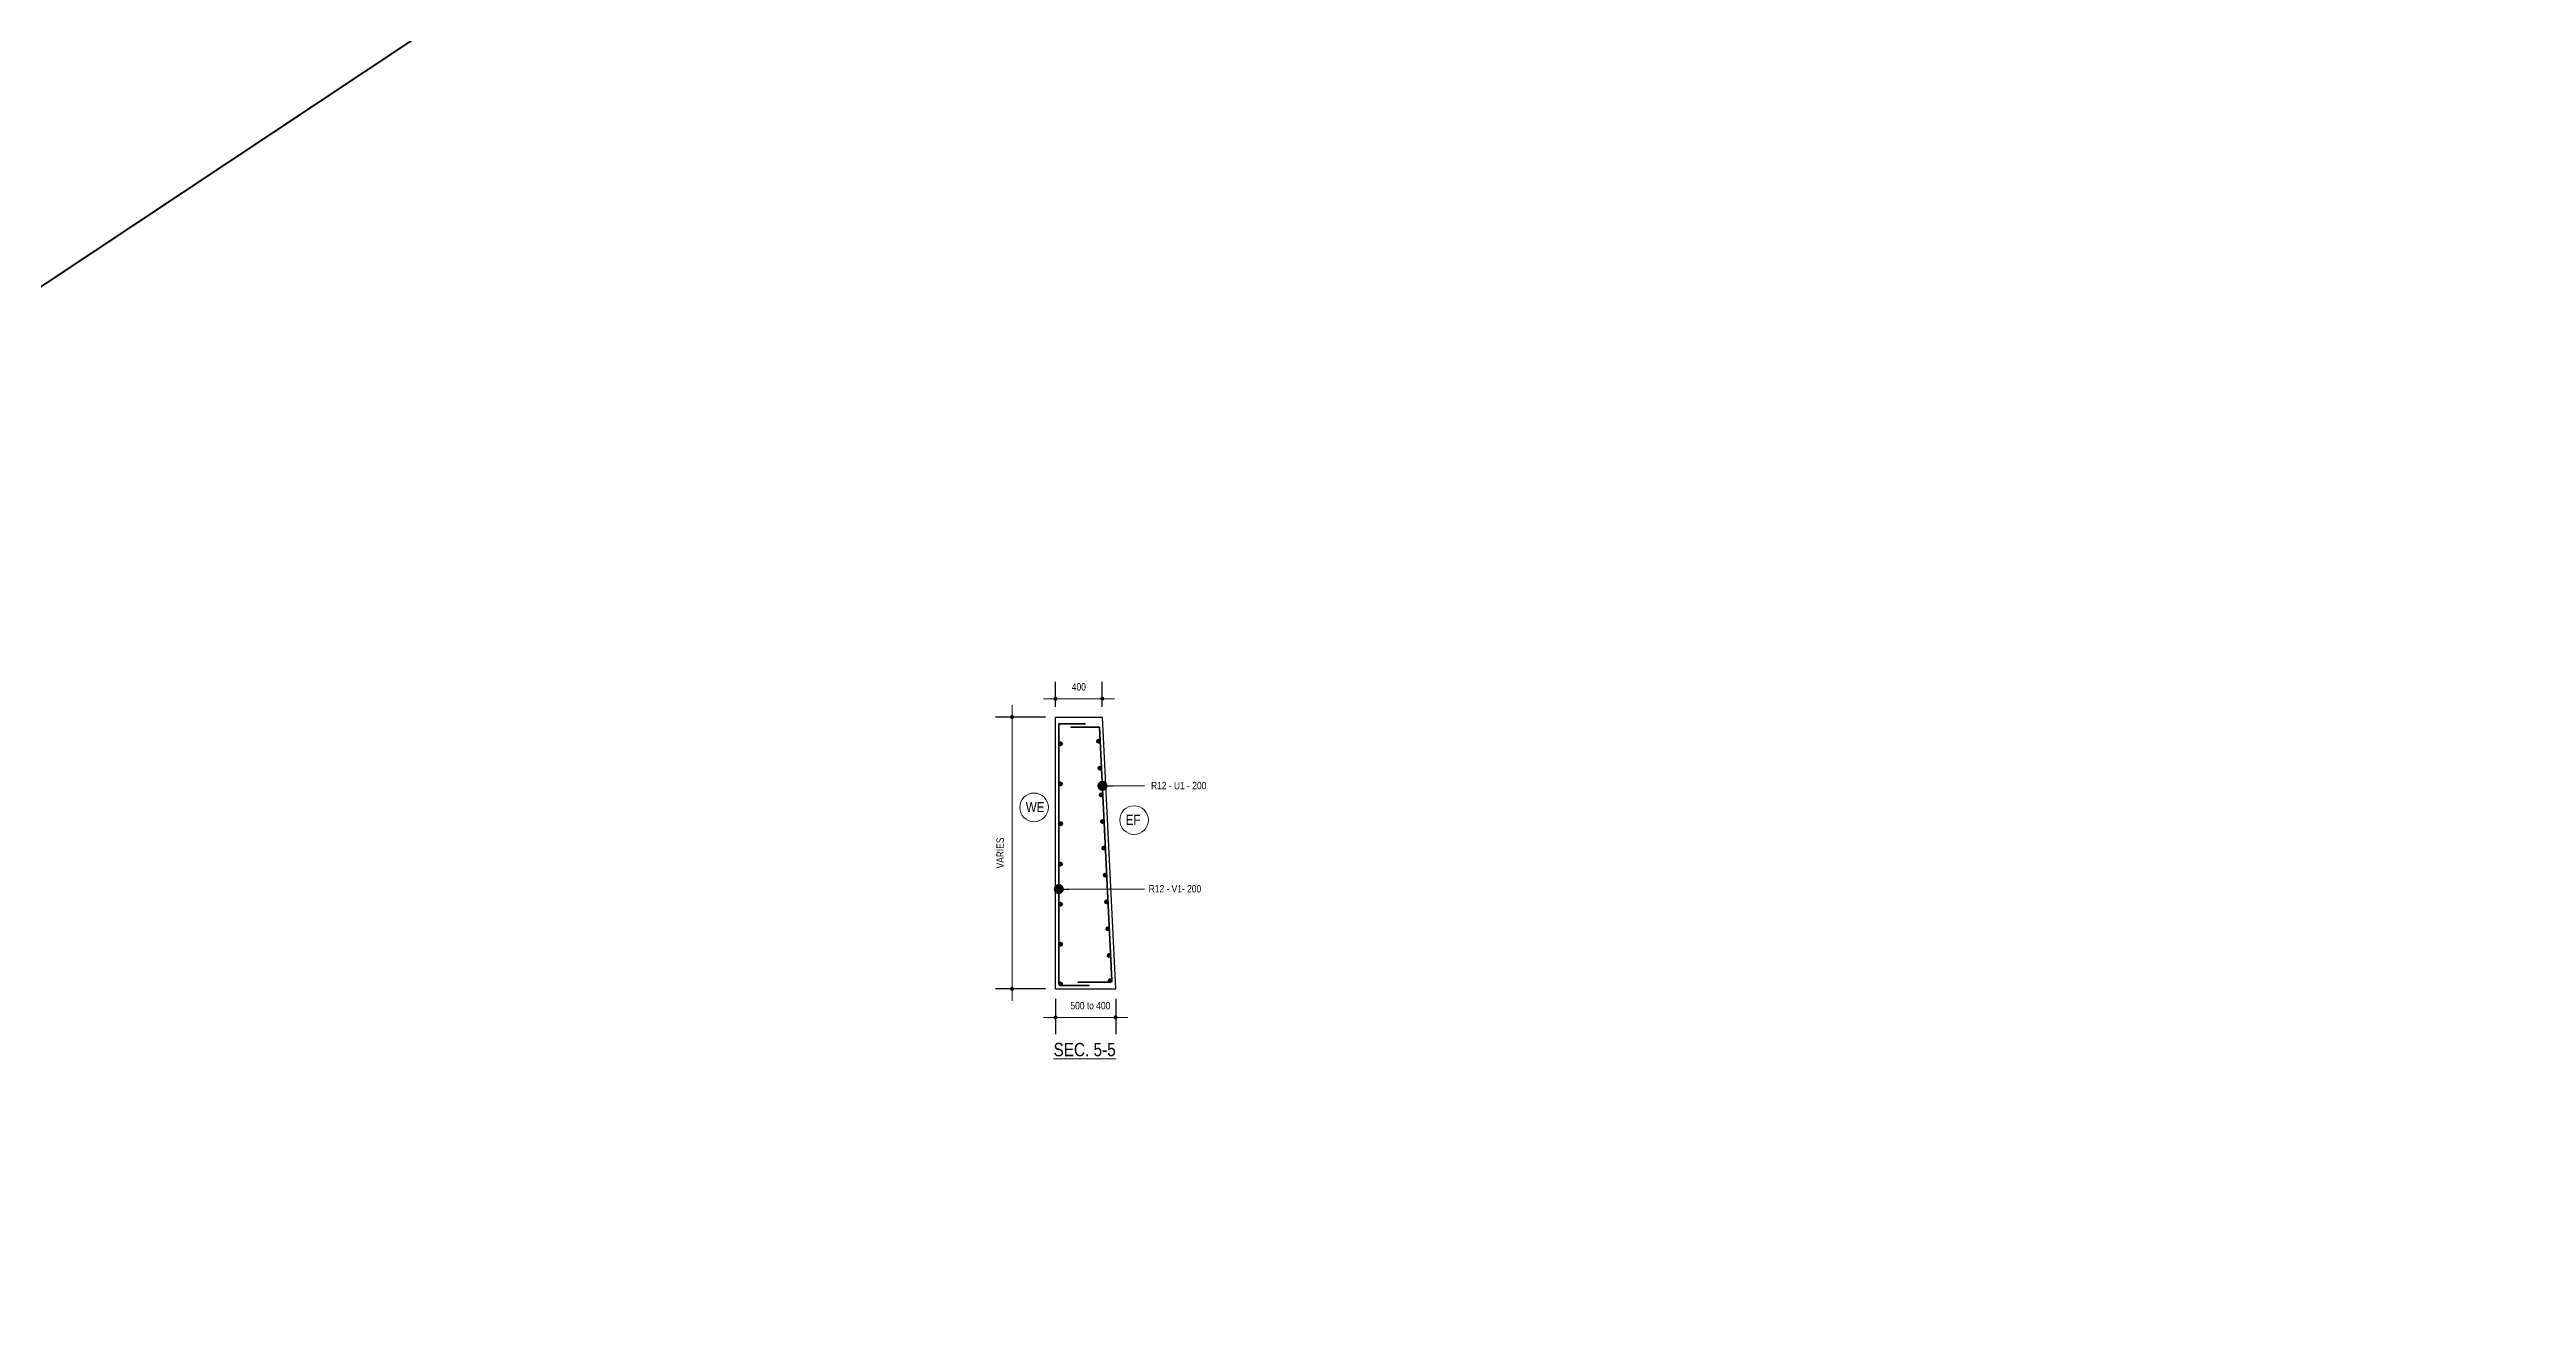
# Model space of a CAD drawing. Header units: millimetres. Extents: x -44822 to 222670, y -173707 to 25116.
# Drawn here: x 53933 to 72437, y -154726 to -145236 of the extents above; entities that cross this region are included whole.
import ezdxf

# ---------------------------------------------------------------- set-up
doc = ezdxf.new("R2010")
doc.units = ezdxf.units.MM
doc.header["$LTSCALE"] = 5
doc.header["$PDMODE"] = 2
doc.layers.add('Abutment W Line', color=200, linetype='Continuous')
for name, color, linetype, lineweight in [('Ber', 12, 'Continuous', 35), ('Dimision', 4, 'Continuous', 13), ('Text', 7, 'Continuous', 0)]:
    doc.layers.add(name, color=color, linetype=linetype, lineweight=lineweight)
doc.styles.get("Standard").update_dxf_attribs({"font": 'ARIALN.TTF'})
doc.dimstyles.new('ISO-25', dxfattribs={"dimtxt": 75, "dimasz": 45, "dimexe": 125, "dimexo": 75.625, "dimgap": 60, "dimtad": 1, "dimdec": 0, "dimtxsty": 'Standard', "dimblk": 'DOT', "dimcen": 52.5, "dimclrd": 256, "dimclre": 256, "dimclrt": 256, "dimadec": 0, "dimazin": 0, "dimtfac": 1, "dimtdec": 0, "dimtix": 1, "dimtmove": 0, "dimatfit": 3, "dimldrblk": 'DOT', "dimfxl": 1, "dimlwd": -1, "dimarcsym": 0})

# ---------------------------------------------------------------- blocks, each defined once
blk = doc.blocks.new('_Dot')
at = {"color": 0, "linetype": 'ByBlock', "lineweight": -2}
blk.add_line((-0.5, 0), (-1, 0), dxfattribs=at)
at = {"color": 0, "linetype": 'ByBlock', "const_width": 0.5}
blk.add_lwpolyline([(-0.25, 0, 1), (0.25, 0, 1)], format="xyb", close=True, dxfattribs=at)
blk = doc.blocks.new('*D113')
at = {"layer": 'Defpoints', "color": 0, "lineweight": 50, "transparency": 16777216}
for p in [(61448, -150224), (61124, -152256), (61448, -152256)]:
    blk.add_point(p, dxfattribs=at)
at = {"layer": 'Dimision', "lineweight": -2, "transparency": 16777216}
for p, q in [((61373, -150224), (60999, -150224)), ((61373, -152256), (60999, -152256))]:
    blk.add_line(p, q, dxfattribs=at)
at = {"layer": 'Dimision', "transparency": 16777216}
blk.add_line((61124, -150254), (61124, -152226), dxfattribs=at)
at = {"layer": 'Dimision', "transparency": 16777216, "xscale": 30, "yscale": 30, "zscale": 30}
for p, rotation in [((61124, -150224), 90), ((61124, -152256), 270)]:
    blk.add_blockref('_Dot', p, dxfattribs=dict(at, rotation=rotation))
at = {"layer": 'Dimision', "transparency": 16777216, "insert": (61035, -151240), "char_height": 55, "attachment_point": 5, "rotation": 90}
blk.add_mtext('VARIES ', dxfattribs=at)
blk = doc.blocks.new('*D115')
at = {"layer": 'Defpoints', "color": 0, "lineweight": 50, "transparency": 16777216}
for p in [(61448, -150224), (61798, -150087), (61798, -150224)]:
    blk.add_point(p, dxfattribs=at)
at = {"layer": 'Dimision', "lineweight": -2, "transparency": 16777216}
for p, q in [((61448, -150149), (61448, -149962)), ((61798, -150149), (61798, -149962))]:
    blk.add_line(p, q, dxfattribs=at)
at = {"layer": 'Dimision', "transparency": 16777216}
blk.add_line((61478, -150087), (61768, -150087), dxfattribs=at)
at = {"layer": 'Dimision', "transparency": 16777216, "xscale": 30, "yscale": 30, "zscale": 30, "rotation": 180}
blk.add_blockref('_Dot', (61448, -150087), dxfattribs=at)
at = {"layer": 'Dimision', "transparency": 16777216, "xscale": 30, "yscale": 30, "zscale": 30}
blk.add_blockref('_Dot', (61798, -150087), dxfattribs=at)
at = {"layer": 'Dimision', "transparency": 16777216, "insert": (61623, -149999), "char_height": 55, "attachment_point": 5}
blk.add_mtext('400', dxfattribs=at)
blk = doc.blocks.new('*D116')
at = {"layer": 'Defpoints', "color": 0, "lineweight": 50, "transparency": 16777216}
for p in [(61448, -152256), (61898, -152256), (61898, -152469)]:
    blk.add_point(p, dxfattribs=at)
at = {"layer": 'Dimision', "lineweight": -2, "transparency": 16777216}
for p, q in [((61448, -152331), (61448, -152594)), ((61898, -152331), (61898, -152594))]:
    blk.add_line(p, q, dxfattribs=at)
at = {"layer": 'Dimision', "transparency": 16777216}
blk.add_line((61478, -152469), (61868, -152469), dxfattribs=at)
at = {"layer": 'Dimision', "transparency": 16777216, "xscale": 30, "yscale": 30, "zscale": 30, "rotation": 180}
blk.add_blockref('_Dot', (61448, -152469), dxfattribs=at)
at = {"layer": 'Dimision', "transparency": 16777216, "xscale": 30, "yscale": 30, "zscale": 30}
blk.add_blockref('_Dot', (61898, -152469), dxfattribs=at)
at = {"layer": 'Dimision', "transparency": 16777216, "insert": (61709, -152381), "char_height": 55, "attachment_point": 5}
blk.add_mtext('500 to 400', dxfattribs=at)

msp = doc.modelspace()

# ---------------------------------------------------------------- hatches: boundary and pattern name
at = {"layer": 'Ber', "ltscale": 5}
for points in [[(61474.3, -150423.5, 1), (61499.3, -150423.5), (61499.3, -150422.3, 0.9519861)], [(61757.1, -150403.8, 1), (61782.1, -150403.8), (61782, -150402.5, 0.9519861)], [(61767.1, -150607.3, 1), (61792.1, -150607.3), (61792, -150606.1, 0.9519861)], [(61474.3, -150723.5, 1), (61499.3, -150723.5), (61499.3, -150722.3, 0.9519861)], [(61776.8, -150805.2, 1), (61801.8, -150805.2), (61801.8, -150804, 0.9519861)], [(61474.9, -151021, 1), (61499.9, -151021), (61499.8, -151019.8, 0.9519861)], [(61786.7, -151005.8, 1), (61811.7, -151005.8), (61811.6, -151004.6, 0.9519861)], [(61474.3, -151323.5, 1), (61499.3, -151323.5), (61499.3, -151322.3, 0.9519861)], [(61796.5, -151203.9, 1), (61821.5, -151203.9), (61821.4, -151202.7, 0.9519861)], [(61806.4, -151405.8, 1), (61831.4, -151405.8), (61831.3, -151404.6, 0.9519861)], [(61474.3, -151623.5, 1), (61499.3, -151623.5), (61499.3, -151622.3, 0.9519861)], [(61816.2, -151605.2, 1), (61841.2, -151605.2), (61841.1, -151604, 0.9519861)], [(61474.4, -151922.4, 1), (61499.4, -151922.4), (61499.4, -151921.2, 0.9519861)], [(61826.1, -151805.8, 1), (61851.1, -151805.8), (61851, -151804.6, 0.9519861)], [(61835.9, -152005.8, 1), (61860.9, -152005.8), (61860.9, -152004.6, 0.9519861)], [(61473.3, -152218.3, 1), (61498.3, -152218.3), (61498.2, -152217.1, 0.9519861)], [(61845.1, -152193.3, 1), (61870.1, -152193.3), (61870.1, -152192.1, 0.9519861)]]:
    msp.add_hatch(color=256, dxfattribs=at).paths.add_polyline_path(points)

# ---------------------------------------------------------------- linework, layer by layer
at = {"layer": 'Abutment W Line'}
for p, q in [((61448.3, -152255.8), (61448.3, -150224.3)), ((61448.3, -150224.3), (61798.3, -150224.3)), ((61898.3, -152255.8), (61798.3, -150224.3)), ((61448.3, -152255.8), (61898.3, -152255.8))]:
    msp.add_line(p, q, dxfattribs=at)
at = {"layer": 'Ber'}
for p, q in [((61473.3, -152218.3), (61473.3, -150274.3)), ((61473.3, -150274.3), (61672.5, -150274.3)), ((61560.6, -150299.3), (61776.9, -150299.3)), ((61870.1, -152192.7), (61776.9, -150299.3)), ((61485.8, -152230.8), (61702.3, -152230.8)), ((61614.3, -152205.8), (61857.6, -152205.8))]:
    msp.add_line(p, q, dxfattribs=at)
at = {"layer": 'Ber', "ltscale": 5}
for centre in [(61486.8, -150423.5), (61769.6, -150403.8), (61779.6, -150607.3), (61486.8, -150723.5), (61789.3, -150805.2), (61487.4, -151021), (61799.2, -151005.8), (61486.8, -151323.5), (61809, -151203.9), (61818.9, -151405.8), (61486.8, -151623.5), (61828.7, -151605.2), (61486.9, -151922.4), (61838.6, -151805.8), (61848.4, -152005.8), (61485.8, -152218.3), (61857.6, -152193.3)]:
    msp.add_circle(centre, 12.5, dxfattribs=at)
at = {"layer": 'Ber'}
for centre, start, end in [((61485.8, -152218.3), 180, 270), ((61857.6, -152193.3), 270, 2.81809)]:
    msp.add_arc(centre, 12.5, start, end, dxfattribs=at)
at = {"layer": 'Dimision', "ltscale": 5}
for p, q in [((61123.5, -150224.3), (61123.5, -150134.3)), ((61448.3, -150087.2), (61358.3, -150087.2)), ((61798.3, -150087.2), (61888.3, -150087.2)), ((61123.5, -152255.8), (61123.5, -152345.8)), ((61448.3, -152469.5), (61358.3, -152469.5)), ((61898.3, -152469.5), (61988.3, -152469.5))]:
    msp.add_line(p, q, dxfattribs=at)
at = {"layer": 'Dimision', "color": 2, "lineweight": 50}
msp.add_lwpolyline([(13681.8, -97784.4), (127948.1, -173706.8), (127948.1, -97784.4), (13681.8, -173706.8)], dxfattribs=at)
at = {"layer": 'Dimision', "ltscale": 5}
for centre in [(61288.3, -150899.2), (62035.5, -150994.2)]:
    msp.add_circle(centre, 107.1, dxfattribs=at)

# ---------------------------------------------------------------- texts
at = {"layer": 'Text'}
for s, height, p in [(' R12 - U1 - 200', 55, (62144.5, -150763.8)), ('WE', 75, (61226.4, -150934.9)), ('EF', 75, (61973.6, -151030)), ('R12 - V1- 200 ', 55, (62144.5, -151534.8)), ('%%USEC. 5-5', 100, (61433.5, -152759.1))]:
    msp.add_text(s, height=height, dxfattribs=at).set_placement(p)

# ---------------------------------------------------------------- dimensions: what is measured, and where the dimension line sits
at = {"layer": 'Dimision'}
dim = msp.add_linear_dim(base=(61798.3, -150087.2), p1=(61448.3, -150224.3), p2=(61798.3, -150224.3), text='400', dimstyle='ISO-25', override={"dimtxt": 55, "dimasz": 30}, dxfattribs=at)
dim.commit()
dim.dimension.update_dxf_attribs({"geometry": '*D115', "text_midpoint": (61623.3, -149999.1)})
dim = msp.add_linear_dim(base=(61123.5, -152255.8), p1=(61448.3, -150224.3), p2=(61448.3, -152255.8), angle=90, text='VARIES ', dimstyle='ISO-25', override={"dimtxt": 55, "dimasz": 30}, dxfattribs=at)
dim.commit()
dim.dimension.update_dxf_attribs({"geometry": '*D113', "text_midpoint": (61035.1, -151240.1)})
dim = msp.add_linear_dim(base=(61898.3, -152469.5), p1=(61448.3, -152255.8), p2=(61898.3, -152255.8), text='500 to 400', dimstyle='ISO-25', override={"dimtxt": 55, "dimasz": 30}, dxfattribs=at)
dim.commit()
dim.dimension.update_dxf_attribs({"geometry": '*D116', "text_midpoint": (61709.1, -152469.5), "dimtype": 160})

# ---------------------------------------------------------------- leaders
for points in [[(61798.6, -150738.7), (62113.1, -150738.7)], [(61473.3, -151509.7), (62113.1, -151509.7)]]:
    msp.add_leader(points, dimstyle='ISO-25', override={"dimasz": 75, "dimtad": 0}, dxfattribs=at)

doc.saveas('drawing.dxf')
